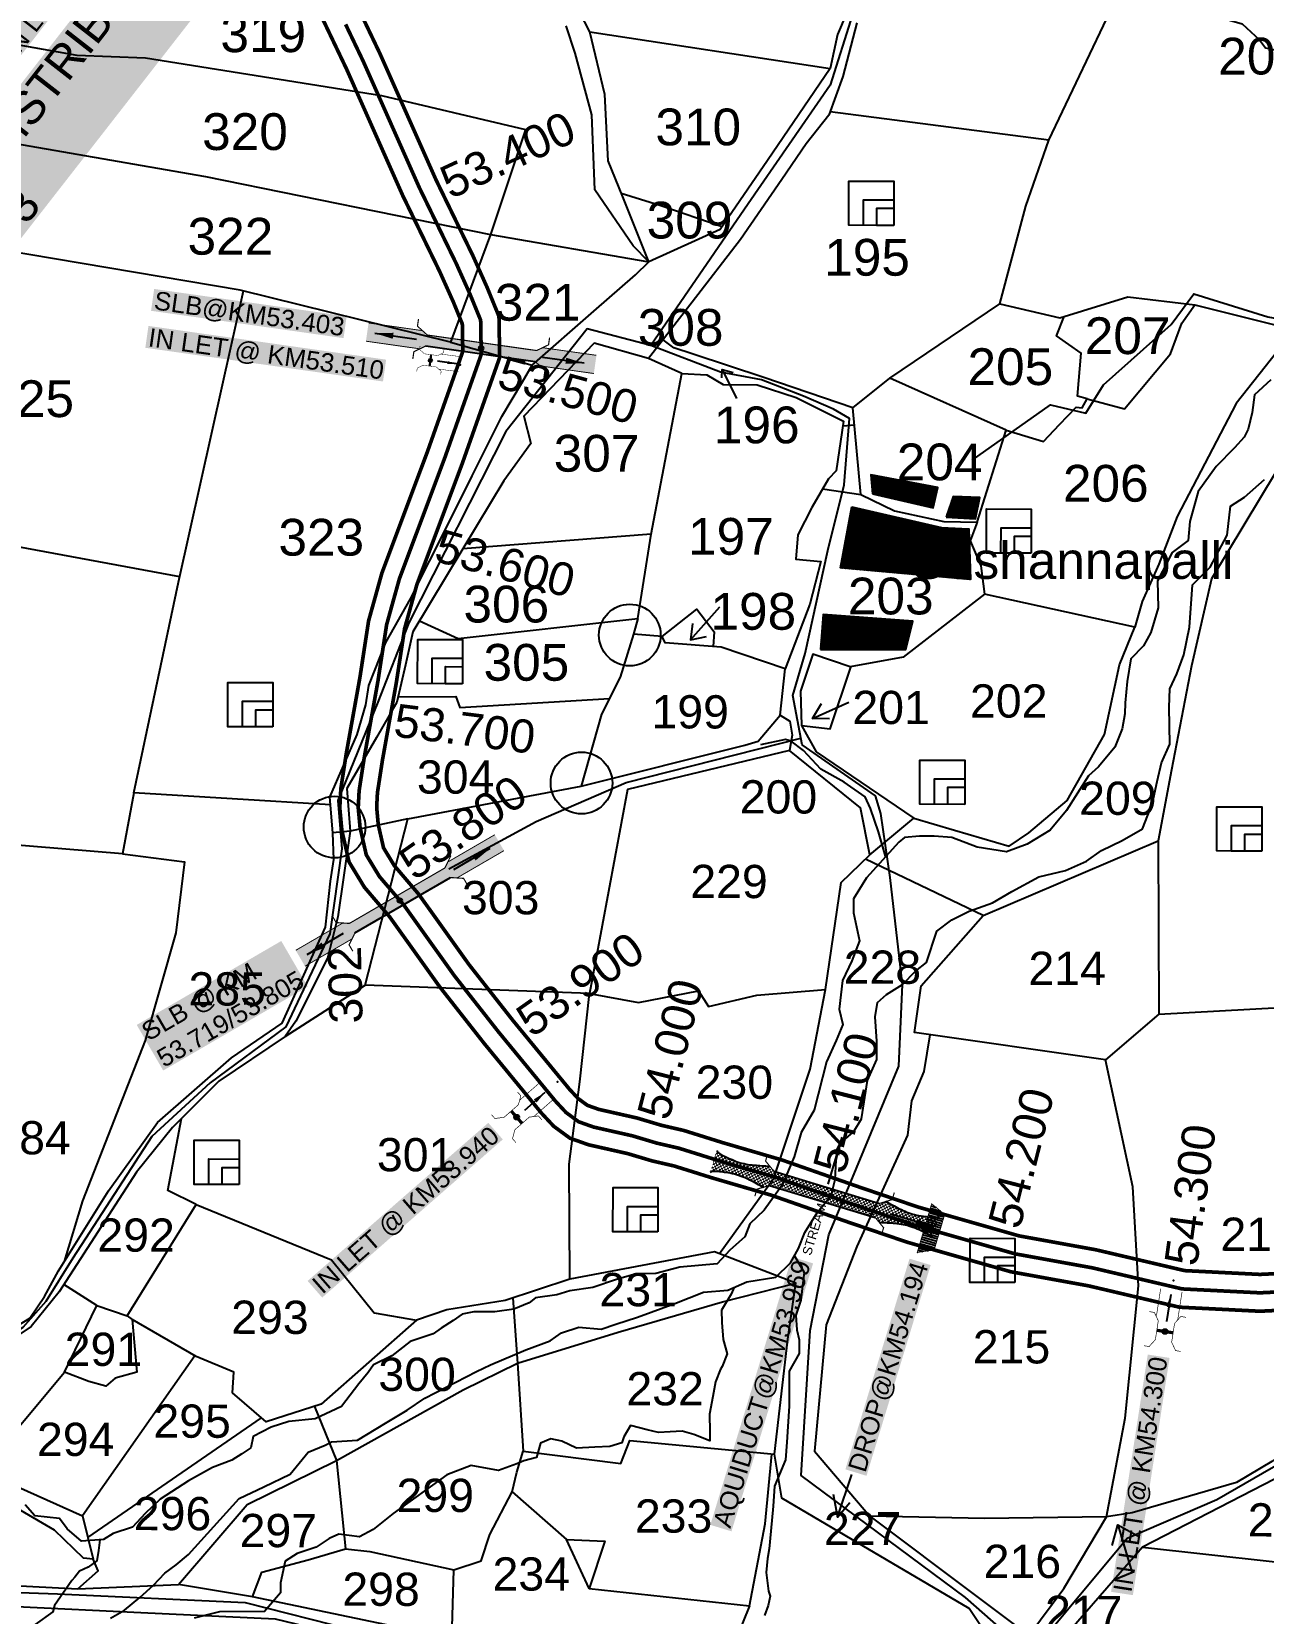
# Model space of a CAD drawing. Header units: inches. Extents: x 206739 to 240559, y 1587423 to 1599564.
# Drawn here: x 211681 to 212351, y 1590529 to 1591389 of the extents above; entities that cross this region are included whole.
import ezdxf
from ezdxf.enums import TextEntityAlignment as Align

# ---------------------------------------------------------------- set-up
doc = ezdxf.new("R2010")
doc.units = ezdxf.units.IN
doc.header["$MEASUREMENT"] = 0
doc.linetypes.add('ACAD_ISO02W100', pattern=[15, 12, -3])
doc.linetypes.add('HIDDEN2', pattern=[0.1875, 0.125, -0.0625])
for name, color, linetype in [('BOUNDRY STONES', 240, 'Continuous'), ('CANAL1', 7, 'Continuous'), ('CSMark', 72, 'Continuous'), ('PLOTS', 7, 'Continuous'), ('PLOTS NO', 7, 'Continuous'), ('ROADS', 1, 'Continuous'), ('STREAM', 4, 'Continuous'), ('STREAMS', 4, 'Continuous'), ('STRUCTURE', 5, 'Continuous'), ('text2', 7, 'Continuous'), ('VILLAGE', 7, 'Continuous'), ('wells', 7, 'Continuous')]:
    doc.layers.add(name, color=color, linetype=linetype)
doc.styles.get("Standard").update_dxf_attribs({"font": 'arial.ttf'})
doc.dimstyles.get("Standard").update_dxf_attribs({"dimtxt": 0.18, "dimasz": 0.18, "dimexe": 0.18, "dimexo": 0.0625, "dimgap": 0.09, "dimtad": 0, "dimtih": 1, "dimtoh": 1, "dimdec": 4, "dimzin": 0, "dimdsep": 46, "dimtxsty": 'Standard', "dimcen": 0.09, "dimadec": 0, "dimazin": 0, "dimtfac": 1, "dimtdec": 4, "dimtofl": 0, "dimtmove": 0, "dimatfit": 3, "dimfxl": 1, "dimtolj": 1, "dimtzin": 0, "dimarcsym": 0})
pattern_1 = [(44.88524714, (110407.8104, 1501178.7762), (-0.20098420403, 0.2017908892), [])]

# ---------------------------------------------------------------- blocks, each defined once
blk = doc.blocks.new('DROP')
h = blk.add_hatch()
h.set_pattern_fill('ANSI31', color=1, scale=10, angle=45)
h.set_pattern_definition([(90, (-324.4107, -25.7687), (-1.25, 0), [])])
h.paths.add_polyline_path([(-9.85, -4.34), (-13.79, 4.09), (13.79, 4.09), (10.24, -4.34)])
at = {"layer": 'STRUCTURE', "color": 5, "const_width": 0.49}
blk.add_lwpolyline([(-9.85, -4.34), (-13.79, 4.09), (13.79, 4.09), (10.24, -4.34), (-9.85, -4.34)], dxfattribs=at)
at = {"layer": 'STRUCTURE', "color": 5}
blk.add_circle((0, 0), 1.33, dxfattribs=at)
blk = doc.blocks.new('OT')
at = {"layer": 'STRUCTURE', "color": 190}
for points, const_width in [([(769751.4, 1706595.8), (769729.4, 1706595.8)], 0.5), ([(769775.2, 1706601.8), (769775.2, 1706597.8), (769769.2, 1706593.8), (769761.8, 1706593.8), (769754.4, 1706593.8), (769748.4, 1706597.8), (769748.4, 1706601.8)], 0.5), ([(769761.8, 1706593.8), (769761.8, 1706581)], 2.5), ([(769751.4, 1706579), (769729.4, 1706579)], 0.5), ([(769748.4, 1706573), (769748.4, 1706577), (769754.4, 1706581), (769761.8, 1706581), (769761.8, 1706581), (769761.8, 1706581), (769769.2, 1706581), (769775.2, 1706577), (769775.2, 1706573)], 0.5)]:
    blk.add_lwpolyline(points, dxfattribs=dict(at, const_width=const_width))
at = {"layer": 'STRUCTURE', "color": 0}
blk.add_circle((769761.8, 1706587.4), 1.87, dxfattribs=at)
blk.add_leader([(769732.6, 1706587.4), (769753.8, 1706587.4)], dimstyle='Standard', override={"dimasz": 10, "dimgap": 0.09, "dimtad": 0}, dxfattribs=at)
blk = doc.blocks.new('SLB')
at = {"layer": 'STRUCTURE'}
h = blk.add_hatch(dxfattribs=at)
h.set_pattern_fill('DOTS', color=6, scale=20, angle=320.37225, style=0)
h.set_pattern_definition([(320.372247934, (-159.4327, -72.9564), (1.2786241598, 0.5641323054), [0, -1.25])])
h.paths.add_polyline_path([(769699.52, 1706871.07), (769699.52, 1706861.07), (769729.11, 1706861.07), (769732.11, 1706863.07), (769792.11, 1706863.07), (769795.11, 1706861.07), (769824.69, 1706861.07), (769824.69, 1706871.07), (769795.11, 1706871.07), (769792.11, 1706869.07), (769732.11, 1706869.07), (769729.11, 1706871.07)])
at = {"layer": 'STRUCTURE', "color": 6, "const_width": 0.628}
for points in [[(769726.11, 1706877.07), (769726.11, 1706873.07), (769732.11, 1706869.07), (769792.11, 1706869.07), (769798.11, 1706873.07), (769798.11, 1706877.07)], [(769726.11, 1706855.07), (769726.11, 1706859.07), (769732.11, 1706863.07), (769792.11, 1706863.07), (769798.11, 1706859.07), (769798.11, 1706855.07)]]:
    blk.add_lwpolyline(points, dxfattribs=at)
at = {"layer": 'STRUCTURE', "color": 6, "linetype": 'ACAD_ISO02W100', "ltscale": 0.5, "const_width": 0.5}
for points in [[(769699.52, 1706871.07), (769729.11, 1706871.07)], [(769795.11, 1706871.07), (769824.69, 1706871.07)], [(769699.52, 1706861.07), (769729.11, 1706861.07)], [(769795.11, 1706861.07), (769824.69, 1706861.07)]]:
    blk.add_lwpolyline(points, dxfattribs=at)
at = {"layer": 'STRUCTURE', "color": 6}
blk.add_lwpolyline([(769732.11, 1706863.07), (769792.11, 1706863.07)], dxfattribs=at)
blk.add_lwpolyline([(769732.11, 1706863.07), (769792.11, 1706863.07)], dxfattribs=at)
at = {"layer": 'STRUCTURE', "color": 0}
blk.add_circle((769762.11, 1706866.07), 1.24, dxfattribs=at)
for points in [[(769703.75, 1706866.05), (769726.66, 1706866.05)], [(769818.63, 1706865.84), (769795.72, 1706865.84)]]:
    blk.add_leader(points, dimstyle='Standard', override={"dimasz": 10, "dimgap": 0.09, "dimtad": 0}, dxfattribs=at)
blk = doc.blocks.new('AQUEDUCT')
at = {"layer": 'STRUCTURE'}
h = blk.add_hatch(dxfattribs=at)
h.set_pattern_fill('DASH', color=256, scale=8, angle=-90, style=0)
h.set_pattern_definition([(270, (-1706662.7411, 769762.6106), (1, -1), [1, -1])])
edge = h.paths.add_edge_path()
edge.add_spline(control_points=[(6.52, -63.09), (6.21, -62.64), (5.22, -61.19), (4.64, -58.3), (4.1, -54.41), (3.28, -48.8), (4.1, -41.39), (5.37, -35.78), (6, -33)], knot_values=[0, 0, 0, 0, 1.613557, 5.24513, 8.624976, 13.470124, 22.190216, 30.746377, 30.746377, 30.746377, 30.746377], degree=3, periodic=0)
edge.add_line((6, -33), (4, -30))
edge.add_line((4, -30), (4, 30))
edge.add_line((4, 30), (6, 33))
edge.add_spline(control_points=[(6, 33), (5.29, 35.76), (3.86, 41.33), (2.83, 48.71), (3.49, 54.35), (3.92, 58.25), (4.42, 61.16), (5.37, 62.64), (5.66, 63.09)], knot_values=[0, 0, 0, 0, 8.556161, 17.276253, 22.121402, 25.501247, 29.13282, 30.746377, 30.746377, 30.746377, 30.746377], degree=3, periodic=0)
edge.add_line((5.66, 63.09), (-6.52, 63.09))
edge.add_spline(control_points=[(-6.52, 63.09), (-6.21, 62.64), (-5.22, 61.19), (-4.64, 58.3), (-4.1, 54.41), (-3.28, 48.8), (-4.1, 41.39), (-5.37, 35.78), (-6, 33)], knot_values=[0, 0, 0, 0, 1.613557, 5.24513, 8.624976, 13.470124, 22.190216, 30.746377, 30.746377, 30.746377, 30.746377], degree=3, periodic=0)
edge.add_line((-6, 33), (-4, 30))
edge.add_line((-4, 30), (-4, -30))
edge.add_line((-4, -30), (-6, -33))
edge.add_spline(control_points=[(-6, -33), (-5.29, -35.76), (-3.86, -41.33), (-2.83, -48.71), (-3.49, -54.35), (-3.92, -58.25), (-4.42, -61.16), (-5.37, -62.64), (-5.66, -63.09)], knot_values=[0, 0, 0, 0, 8.556161, 17.276253, 22.121402, 25.501247, 29.13282, 30.746377, 30.746377, 30.746377, 30.746377], degree=3, periodic=0)
edge.add_line((-5.66, -63.09), (6.52, -63.09))
blk.add_circle((0, 0), 0.938)
at = {"layer": 'STRUCTURE', "const_width": 0.628}
for points in [[(-12, 36), (-8, 36), (-4, 30), (-4, -30), (-8, -36), (-12, -36)], [(12, 36), (8, 36), (4, 30), (4, -30), (8, -36), (12, -36)]]:
    blk.add_lwpolyline(points, dxfattribs=at)
at = {"layer": 'STRUCTURE', "color": 3}
for points in [[(-4, 30), (-4, -30)], [(-4, 30), (-4, -30)], [(4, 30), (4, -30)]]:
    blk.add_lwpolyline(points, dxfattribs=at)
at = {"layer": 'STRUCTURE'}
for points in [[(-6.52, 63.09), (-5.66, 61.72), (-4.66, 58.23), (-4.16, 54.89), (-3.61, 50.07), (-4.27, 41.38), (-6, 33)], [(5.66, 63.09), (4.85, 61.7), (3.95, 58.18), (3.54, 54.83), (3.13, 50), (4.03, 41.33), (6, 33)], [(-5.66, -63.09), (-4.85, -61.7), (-3.95, -58.18), (-3.54, -54.83), (-3.13, -50), (-4.03, -41.33), (-6, -33)], [(6.52, -63.09), (5.66, -61.72), (4.66, -58.23), (4.16, -54.89), (3.61, -50.07), (4.27, -41.38), (6, -33)]]:
    blk.add_spline(points, degree=3, dxfattribs=at)
at = {"layer": 'STRUCTURE', "color": 0}
blk.add_text('STREAM', height=5, dxfattribs=at).set_placement((-19.74, -0.14), align=Align.MIDDLE_CENTER)
for points in [[(32.5, 0.13), (5.82, 0)], [(0.41, -62.01), (0.1, -38.15)]]:
    blk.add_leader(points, dimstyle='Standard', override={"dimasz": 10, "dimgap": 0.09, "dimtad": 0}, dxfattribs=at)

msp = doc.modelspace()

# ---------------------------------------------------------------- hatches: boundary and pattern name
at = {"layer": 'VILLAGE'}
h = msp.add_hatch(dxfattribs=at)
h.set_pattern_fill('ANSI31', color=30, scale=4.068775, angle=-0.11475286)
h.set_pattern_definition([(44.88524714, (110407.8104, 1501178.7762), (-0.3589113248, 0.360351878), [])])
h.paths.add_polyline_path([(212138.3258, 1591137.71112), (212171.24066, 1591130.15825), (212173.76524, 1591141.16018), (212137.4096, 1591148.19595)])
h = msp.add_hatch(dxfattribs=at)
h.set_pattern_fill('ANSI31', color=30, scale=2.278445, angle=-0.11475286)
h.set_pattern_definition(pattern_1)
h.paths.add_polyline_path([(212127.08771, 1591130.65696), (212175.79837, 1591119.43078), (212190.76206, 1591118.71605), (212191.53218, 1591091.17836), (212120.87091, 1591097.46983)])
h = msp.add_hatch(dxfattribs=at)
h.set_pattern_fill('ANSI31', color=30, scale=2.278445, angle=-0.11475286)
h.set_pattern_definition(pattern_1)
h.paths.add_polyline_path([(212178.30818, 1591125.176), (212194.35666, 1591124.27473), (212196.69999, 1591135.7411), (212182.21209, 1591136.37716)])
h = msp.add_hatch(dxfattribs=at)
h.set_pattern_fill('ANSI31', color=30, scale=2.278445, angle=-0.11475286)
h.set_pattern_definition(pattern_1)
h.paths.add_polyline_path([(212109.94496, 1591053.13451), (212156.4151, 1591053.19714), (212160.18855, 1591068.60512), (212111.54235, 1591072.12823)])

# ---------------------------------------------------------------- linework, layer by layer
at = {"layer": 'BOUNDRY STONES', "color": 1}
for centre in [(212006.34262, 1591060.97986), (211980.08286, 1590980.54625), (211845.78036, 1590956.56119)]:
    msp.add_circle(centre, 16.76736, dxfattribs=at)
at = {"layer": 'CANAL1', "color": 1, "ltscale": 4, "const_width": 2}
for points in [[(211849.81218, 1591420.40829), (211870.43551, 1591377.20133), (211901.00277, 1591308.38649), (211921.00083, 1591267.25988), (211928.7969, 1591249.90059), (211935.19103, 1591234.24002), (211935.57773, 1591211.93482), (211915.17651, 1591154.11398), (211890.55647, 1591088.47814), (211883.8915, 1591064.53629), (211879.28703, 1591034.5688), (211871.85629, 1590993.13465), (211869.11055, 1590975.36418), (211868.68531, 1590967.31335), (211869.55238, 1590957.9091), (211872.42425, 1590945.2628), (211878.29686, 1590935.59801), (211891.45997, 1590920.18165), (211918.92503, 1590881.77818), (211942.73441, 1590851.46676), (211973.42986, 1590814.15166), (211978.32675, 1590808.90561), (211983.25807, 1590805.28782), (211989.4659, 1590803.08787), (212010.22387, 1590798.40195), (212023.37509, 1590794.46811), (212035.77202, 1590791.59831), (212056.52621, 1590785.09268), (212089.17938, 1590775.53639), (212131.90073, 1590760.58221), (212162.97103, 1590750.01664), (212218.02012, 1590734.30271), (212259.87847, 1590726.72103), (212308.04459, 1590715.41094), (212348.97302, 1590713.35209), (212381.55254, 1590714.91905)], [(211831.73582, 1591411.84971), (211852.26849, 1591368.83267), (211882.86523, 1591299.95151), (211902.88117, 1591258.78812), (211910.4111, 1591242.02141), (211915.25897, 1591230.14798), (211915.51827, 1591215.19118), (211896.38149, 1591160.95402), (211871.52353, 1591094.68386), (211864.3045, 1591068.75171), (211859.55697, 1591037.8532), (211852.12771, 1590996.42735), (211849.19145, 1590977.42382), (211848.63669, 1590966.92065), (211849.75762, 1590954.7629), (211853.64175, 1590937.6592), (211862.04114, 1590923.83599), (211875.69203, 1590907.84835), (211902.91897, 1590869.77782), (211927.14559, 1590838.93524), (211958.38214, 1590800.96234), (211964.98525, 1590793.88839), (211973.80193, 1590787.42018), (211983.9041, 1590783.84013), (212005.15013, 1590779.04405), (212018.24891, 1590775.12589), (212030.51798, 1590772.28569), (212050.72579, 1590765.95132), (212083.06262, 1590756.48761), (212125.37727, 1590741.67579), (212157.00297, 1590730.92136), (212213.48188, 1590714.79929), (212255.80753, 1590707.13297), (212305.23341, 1590695.52706), (212348.95098, 1590693.32791), (212382.19746, 1590694.92695)]]:
    msp.add_lwpolyline(points, dxfattribs=at)
at = {"layer": 'CANAL1', "color": 1, "linetype": 'HIDDEN2', "ltscale": 50, "const_width": 2}
msp.add_lwpolyline([(211851.79545, 1591393.03848), (211861.352, 1591373.017), (211891.934, 1591304.169), (211911.941, 1591263.024), (211919.604, 1591245.961), (211925.225, 1591232.194), (211925.548, 1591213.563), (211905.779, 1591157.534), (211881.04, 1591091.581), (211874.098, 1591066.644), (211869.422, 1591036.211), (211861.992, 1590994.781), (211859.151, 1590976.394), (211858.661, 1590967.117), (211859.655, 1590956.336), (211863.033, 1590941.461), (211870.169, 1590929.717), (211883.576, 1590914.015), (211910.922, 1590875.778), (211934.94, 1590845.201), (211936.90666, 1590842.81021), (211965.906, 1590807.557), (211971.656, 1590801.397), (211978.53, 1590796.354), (211986.685, 1590793.464), (212007.687, 1590788.723), (212020.812, 1590784.797), (212033.145, 1590781.942), (212053.626, 1590775.522), (212086.121, 1590766.012), (212128.639, 1590751.129), (212159.987, 1590740.469), (212215.751, 1590724.551), (212257.843, 1590716.927), (212306.639, 1590705.469), (212348.962, 1590703.34), (212381.875, 1590704.923)], dxfattribs=at)
at = {"layer": 'PLOTS'}
for points in [[(212234.19006, 1591329.99679), (212263.94904, 1591392.40059), (212286.29878, 1591439.2674), (212326.92424, 1591431.25631), (212337.83653, 1591488.51861), (212351.97456, 1591493.50215), (212366.58299, 1591544.60451), (212452.91996, 1591522.2344)], [(212154.06961, 1591516.4202), (212140.12941, 1591472.7057), (212130.85399, 1591433.21248), (212123.9471, 1591398.59954), (212119.22013, 1591387.45168), (212115.27435, 1591369.11424), (212081.1483, 1591319.07972), (212055.52542, 1591281.51226), (212016.70443, 1591263.88136), (212002.50752, 1591299.23432), (211994.63431, 1591318.84008), (211992.82286, 1591354.82205), (211984.67301, 1591388.92219), (211967.73468, 1591421.74354), (211966.38839, 1591432.6754), (212123.9471, 1591398.59954)], [(211635.33993, 1591388.83033), (211705.62288, 1591376.35433), (211742.986, 1591374.83331), (211871.38355, 1591354.31851), (211949.55491, 1591335.9399), (211930.60571, 1591278.81848), (211908.75596, 1591220.27669), (211953.3078, 1591207.80422)], [(212129.87317, 1591393.92185), (212122.15545, 1591364.67338), (212114.5938, 1591343.61186), (212102.15043, 1591328.01428), (212088.91959, 1591308.67656), (212066.55321, 1591275.9867), (212040.20892, 1591241.96191), (212016.49919, 1591211.33976), (211986.94306, 1591219.62764), (211963.02011, 1591194.85579), (211948.71136, 1591180.0393), (211952.51032, 1591165.094), (211937.86435, 1591144.76411), (211915.5839, 1591107.85189), (211888.36534, 1591062.75867), (211884.27425, 1591044.84449), (211879.66133, 1591024.41877), (211868.50588, 1591005.21105), (211852.40403, 1590977.48647), (211854.24332, 1590954.28718), (211844.78375, 1590953.53721), (211843.24726, 1590972.91718), (211858.05571, 1591006.96725), (211862.8811, 1591023.13924), (211864.42595, 1591033.57103), (211873.6168, 1591057.03108), (211887.1707, 1591080.59538), (211907.72536, 1591121.73563), (211920.63452, 1591147.57338), (211936.73141, 1591179.79138), (211947.95087, 1591198.75142), (211953.3078, 1591207.80422), (211986.81666, 1591237.08123), (212009.45867, 1591256.86377), (212016.70443, 1591263.88136), (212008.1766, 1591272.68648), (211987.38736, 1591303.02296), (211985.7183, 1591343.85487), (211976.64152, 1591377.35158), (211971.66615, 1591392.2558)], [(211984.67301, 1591388.92219), (212115.27435, 1591369.11424)], [(212127.6003, 1591184.46161), (212147.80436, 1591200.61085), (212207.55488, 1591241.16256), (212221.71142, 1591294.24007), (212234.19006, 1591329.99679), (212115.24431, 1591345.42373)], [(211628.25261, 1591335.96088), (211775.58171, 1591310.30662), (211930.60571, 1591278.81848), (212016.70443, 1591263.88136)], [(212001.71978, 1591301.19593), (212022.57901, 1591294.64937), (212056.6071, 1591283.09819)], [(211736.71148, 1590975.28613), (211730.52442, 1590942.06295), (211613.82293, 1590951.6676), (211580.91039, 1590954.37634), (211531.42403, 1590968.49314), (211563.53832, 1591129.38458), (211582.80679, 1591229.76994), (211593.19952, 1591281.19115)], [(211908.75596, 1591220.27669), (211794.39679, 1591248.56184), (211621.35514, 1591277.65739)], [(211843.57697, 1590968.75859), (211736.71148, 1590975.28613), (211760.84574, 1591089.72591), (211785.29491, 1591198.75333), (211796.35571, 1591248.07733)], [(212207.55488, 1591241.16256), (212240.09309, 1591233.50643), (212277.23458, 1591244.88134), (212313.56731, 1591240.53934), (212389.78082, 1591221.49836), (212444.67015, 1591236.95175)], [(212211.00776, 1591172.37733), (212231.28151, 1591166.23887), (212239.93285, 1591175.39052), (212248.97679, 1591184.95746), (212252.35324, 1591184.45217), (212254.99822, 1591189.45851), (212249.85683, 1591190.97226), (212251.78598, 1591214.32196), (212238.37915, 1591223.74564), (212242.48061, 1591234.23763)], [(212254.99822, 1591189.45851), (212275.34315, 1591183.91636), (212300.3798, 1591213.86048), (212306.56166, 1591230.63708), (212313.56731, 1591240.53934)], [(212111.11673, 1591140.41338), (212132.04063, 1591137.33812), (212127.6003, 1591184.46161), (212079.23941, 1591201.07379), (212040.84242, 1591213.63782), (212030.22488, 1591217.11203), (212024.43778, 1591221.59279)], [(212389.78082, 1591221.49836), (212358.06673, 1591214.56722), (212336.0509, 1591186.86137), (212304.04024, 1591125.47446), (212294.06796, 1591099.54909), (212284.8932, 1591079.1916), (212280.9785, 1591065.22744), (212199.16357, 1591083.21414), (212154.93166, 1591048.90641), (212126.11776, 1591043.69344), (212105.92019, 1591050.52583), (212099.07837, 1591030.55179), (212099.62359, 1591011.72733), (212107.75737, 1590997.54498), (212160.76454, 1590961.4099), (212182.90617, 1590954.96175), (212212.67984, 1590946.29096), (212223.3258, 1590953.52241), (212244.15487, 1590970.94566), (212264.48926, 1591006.86627), (212272.53462, 1591044.78625), (212280.9785, 1591065.22744)], [(212017.86823, 1591115.90076), (212034.64989, 1591203.24047), (212016.49919, 1591211.33976)], [(212034.64989, 1591203.24047), (212048.25711, 1591202.47809), (212057.01986, 1591197.27804), (212075.5127, 1591197.06342), (212096.73506, 1591190.10083), (212122.45352, 1591177.30778), (212118.63446, 1591150.19789), (212114.30367, 1591145.89071), (212105.26245, 1591130.35173), (212097.66879, 1591115.44127), (212096.56196, 1591102.31602), (212110.24625, 1591101.02982), (212104.25605, 1591077.73009), (212090.7546, 1591042.69898)], [(212132.04063, 1591137.33812), (212150.30119, 1591128.54301), (212177.02954, 1591122.75373), (212195.25153, 1591122.32167), (212211.00776, 1591172.37733), (212147.80436, 1591200.61085)], [(212122.09037, 1591174.72996), (212128.46073, 1591175.33023)], [(212427.28348, 1591160.01587), (212357.85162, 1591149.83552), (212322.63063, 1591091.57569), (212311.77222, 1591044.18053), (212300.88152, 1590987.75083), (212293.62386, 1590949.06328), (212294.01614, 1590854.83043), (212376.53068, 1590859.36071), (212418.09671, 1590861.64281)], [(211563.53832, 1591129.38458), (211761.53018, 1591092.77806)], [(212195.25153, 1591122.32167), (212191.49507, 1591112.13655), (212197.13078, 1591098.6315), (212199.16357, 1591083.21414)], [(212010.77299, 1591070.02075), (212017.86823, 1591115.90076), (211915.5839, 1591107.85189)], [(211891.92884, 1591068.66235), (211913.0765, 1591059.20745), (212010.77299, 1591070.02075), (212008.41993, 1591061.5025)], [(212088.15373, 1591017.44251), (212090.7546, 1591042.69898), (212056.02911, 1591054.39155), (212025.56437, 1591056.67462), (212023.85979, 1591060.26751), (212042.71887, 1591075.10035), (212052.28003, 1591062.77447), (212051.67624, 1591054.71776)], [(212023.85979, 1591060.26751), (212008.41993, 1591061.5025), (212001.16993, 1591038.02302), (211991.03051, 1591018.04489), (211979.97345, 1590978.86119)], [(212099.62359, 1591011.72733), (212115.2689, 1591009.98338), (212126.61533, 1591043.52512)], [(211880.33184, 1591027.38774), (211911.80662, 1591027.64145), (211913.86188, 1591021.6168), (211995.30556, 1591026.46821)], [(211885.69088, 1590961.08603), (211979.97345, 1590978.86119), (212068.82547, 1591001.20323), (212076.06403, 1591003.20718), (212088.15373, 1591017.44251), (212093.27047, 1591014.21184), (212094.62451, 1591006.51742), (212093.1936, 1590998.27709)], [(212055.1453, 1590724.63055), (212084.66931, 1590765.65687), (212104.3893, 1590824.87164), (212112.8006, 1590868.21341), (212121.24889, 1590926.52068), (212136.85245, 1590941.50406), (212131.79661, 1590967.09796), (212093.1936, 1590998.27709), (212005.02772, 1590977.00117), (211984.36626, 1590866.13951), (212011.04836, 1590861.16673), (212043.70994, 1590867.62938), (212049.06292, 1590859.03887), (212075.38925, 1590865.1529), (212112.8006, 1590868.21341)], [(211984.36626, 1590866.13951), (211862.4295, 1590870.65808), (211885.69088, 1590961.08603), (211854.24332, 1590954.28718)], [(212136.85245, 1590941.50406), (212160.76454, 1590961.4099)], [(211137.32555, 1590424.21923), (211168.61902, 1590433.99505), (211210.03631, 1590448.32877), (211305.70071, 1590478.49124), (211369.9533, 1590504.25949), (211425.46717, 1590526.52312), (211452.64861, 1590538.06883), (211479.44445, 1590570.83219), (211508.72748, 1590606.63663), (211524.14919, 1590629.14251), (211560.87486, 1590628.49983), (211607.21163, 1590645.32608), (211660.36415, 1590677.62185), (211679.99005, 1590689.62157), (211688.04706, 1590701.2737), (211695.67967, 1590715.33029), (211722.81189, 1590758.73531), (211749.44294, 1590795.99448), (211789.73536, 1590831.02567), (211817.26967, 1590849.97874), (211840.88734, 1590902.16427), (211843.52578, 1590927.1544), (211845.42942, 1590938.88406), (211844.78375, 1590953.53721)], [(211854.24332, 1590954.28718), (211847.47664, 1590907.74904), (211842.02628, 1590885.2317), (211824.79208, 1590851.13015), (211818.89988, 1590842.69384), (211782.8943, 1590818.36028), (211757.65052, 1590793.18443), (211738.06696, 1590768.97203), (211696.07888, 1590703.93113), (211680.73581, 1590685.10768), (211667.51984, 1590676.224), (211650.92823, 1590664.58764), (211630.55157, 1590650.29669), (211586.1188, 1590619.13423), (211571.14631, 1590608.63343), (211524.15164, 1590616.1131), (211489.41284, 1590570.61424), (211461.19524, 1590534.10447), (211434.67799, 1590530.43555)], [(211730.52442, 1590942.06295), (211764.19316, 1590937.63425), (211759.47448, 1590899.03211), (211742.83071, 1590840.5823), (211708.71773, 1590753.2859), (211698.78572, 1590720.29923)], [(212198.44471, 1590908.42445), (212293.62386, 1590949.06328)], [(212294.01614, 1590854.83043), (212265, 1590830), (212161.06293, 1590844.90098), (212164.69766, 1590870.25386), (212198.44471, 1590908.42445), (212134.41925, 1590939.16756)], [(211818.89988, 1590842.69384), (211862.4295, 1590870.65808)], [(211973.67217, 1590710.68044), (211973.27163, 1590773.24176), (211979.14664, 1590818.00101), (211984.36626, 1590866.13951)], [(212169.42833, 1590843.70167), (212166.25132, 1590823.70627), (212159.55818, 1590807.75617), (212157.30049, 1590789.13652), (212129.85758, 1590728.56813), (212113.11152, 1590685.91095), (212106.75038, 1590617.27943), (212136.90101, 1590581.87423), (212195.0169, 1590538.18477), (212223.39571, 1590517.06493), (212242.33476, 1590542.51341), (212265.5207, 1590581.60175), (212275.62895, 1590635.13221), (212282.88531, 1590707.08467), (212279.88506, 1590760.8888), (212265, 1590830)], [(211732.98675, 1590690.76838), (211770.53788, 1590751.27662), (211755.03237, 1590758.98009), (211762.59141, 1590798.11203)], [(211770.53788, 1590751.27662), (211844.13754, 1590721.19536), (211867.26429, 1590692.41825), (211890.39677, 1590688.39658), (211838.5362, 1590642.72141), (211808.62572, 1590633.23832), (211790.24408, 1590648.92818), (211791.01298, 1590660.1074), (211770.59046, 1590668.70407), (211735.68043, 1590688.88513)], [(211706.2156, 1590542.32261), (211760.85649, 1590544.83124), (211798.24798, 1590588.20722), (211846.78004, 1590612.24149), (211915.65375, 1590650.66493), (211945.35432, 1590665.03992), (211999.98974, 1590682.01203), (212056.83027, 1590698.35857), (212096.66706, 1590708.66147), (212052.32006, 1590725.71713), (211973.67217, 1590710.68044), (211938.58364, 1590699.13746), (211906.80606, 1590694.10023), (211890.39677, 1590688.39658)], [(212212.53027, 1590499.25162), (212190.78608, 1590531.72996), (212123.51044, 1590571.3927), (212088.93602, 1590591.77625), (212085.09649, 1590615.52817), (212092.29031, 1590678.22468), (212096.66706, 1590708.66147)], [(211653.9603, 1590606.61139), (211698.95096, 1590660.1675), (211716.50205, 1590696.37279), (211698.64251, 1590707.90227)], [(211942.65447, 1590700.47663), (211945.35432, 1590665.03992), (211948.33616, 1590617.3268), (212001.53915, 1590610.57789), (212006.36842, 1590623.11492), (212085.09649, 1590615.52817)], [(211716.50205, 1590696.37279), (211732.98675, 1590690.76838), (211735.68043, 1590688.88513), (211738.20914, 1590660.20429), (211726.52342, 1590656.85184), (211721.44361, 1590652.56545), (211712.22847, 1590655.19254), (211698.95096, 1590660.1675)], [(211769.8871, 1590669.11067), (211708.73604, 1590582.03599)], [(211834.84747, 1590641.5519), (211846.78004, 1590612.24149), (211851.77615, 1590564.22329), (211865.04012, 1590562.68275), (211910.69669, 1590552.75013), (211925.48968, 1590557.64109), (211930.25678, 1590572.01477), (211942.28786, 1590595.18837), (211944.96251, 1590605.78115), (211948.33616, 1590617.3268)], [(212408.81851, 1590647.49289), (212355.54054, 1590611.69582), (212336.15544, 1590600.19348), (212279.45379, 1590583.69057), (212265.5207, 1590581.60175), (212199.16737, 1590580.70767), (212136.90101, 1590581.87423)], [(211608.33519, 1590634.71546), (211653.9603, 1590606.61139), (211708.73604, 1590582.03599), (211714.44161, 1590558.58876)], [(211711.58883, 1590570.31237), (211806.10576, 1590635.38926)], [(212404.6839, 1590626.73179), (212285.09786, 1590565.04589), (212390.0825, 1590553.41374)], [(211984.2202, 1590542.51931), (212071.39442, 1590533.10436), (212079.9295, 1590577.74634), (212083.58445, 1590615.67388)], [(211509.49448, 1590538.93152), (211563.62754, 1590546.69338), (211583.88586, 1590548.77869), (211706.2156, 1590542.32261), (211717.16028, 1590552.14908), (211714.44161, 1590558.58876), (211709.28362, 1590559.05363), (211693.53368, 1590574.2365), (211626.65861, 1590613.20557), (211571.14631, 1590608.63343)], [(211942.28786, 1590595.18837), (211971.98871, 1590569.18592), (211992.71766, 1590568.37768), (211984.2202, 1590542.51931), (211971.98871, 1590569.18592)], [(211909.47261, 1590515.39538), (211801.15339, 1590538.07963), (211806.29905, 1590551.43791), (211831.51351, 1590558.07171), (211851.77615, 1590564.22329)], [(212285.09786, 1590565.04589), (212230.61266, 1590502.38512), (212201.0403, 1590473.45242), (212148.13569, 1590421.55863), (212186.36363, 1590408.10036), (212253.99458, 1590392.99481), (212330.24487, 1590382.11264)], [(212071.39442, 1590533.10436), (212039.85896, 1590455.27116), (211981.20386, 1590482.17686), (211909.47261, 1590515.39538), (211910.69669, 1590552.75013)], [(211801.15339, 1590538.07963), (211760.85649, 1590544.83124)]]:
    msp.add_lwpolyline(points, dxfattribs=at)
at = {"layer": 'PLOTS NO'}
for points in [[(212056.4035, 1591200.88248), (212056.57715, 1591205.42743), (212062.4967, 1591203.71795)], [(212056.57715, 1591205.42743), (212064.30771, 1591189.58061)], [(212039.38297, 1591058.44328), (212055.2062, 1591076.26915)], [(212040.48308, 1591067.25869), (212039.38297, 1591058.44328), (212048.04584, 1591060.13254)], [(212105.64694, 1591015.67447), (212125.37732, 1591024.59063)], [(212114.98891, 1591015.46913), (212105.64694, 1591015.67447), (212110.52105, 1591023.68749)], [(212119.33053, 1590581.44116), (212127.03979, 1590604.63444)], [(212116.9443, 1590593.77179), (212119.33053, 1590581.44116), (212125.90406, 1590589.42052)], [(212268.69736, 1590565.87808), (212271.70569, 1590577.16978), (212283.47844, 1590570.71279)], [(212271.70569, 1590577.16978), (212279.38581, 1590551.65886)]]:
    msp.add_lwpolyline(points, dxfattribs=at)
at = {"layer": 'ROADS'}
for points in [[(212127.38069, 1591398.42391), (212115.36057, 1591360.01724), (212070.78716, 1591295.39157), (212017.71872, 1591218.44921), (211983.21892, 1591227.40942), (211938.94266, 1591171.75399), (211886.08501, 1591067.67694), (211869.3507, 1591024.52033), (211847.56242, 1590971.03663), (211849.80391, 1590944.78874), (211843.22815, 1590898.6018), (211819.31279, 1590847.92202), (211778.13333, 1590817.55696), (211746.50357, 1590788.32508), (211703.52587, 1590722.19194), (211688.81065, 1590698.57408), (211676.34155, 1590684.53501), (211608.47008, 1590641.25115), (211576.69049, 1590627.3288), (211526.91673, 1590623.45893), (211471.23022, 1590554.00046), (211445.15236, 1590526.97495)], [(212192.55498, 1591156.05004), (212235.0576, 1591186.14966), (212254.3504, 1591181.65803), (212263.9912, 1591196.99243), (212300.78855, 1591229.8353), (212313.12278, 1591246.50769), (212353.29095, 1591234.07306), (212381.52038, 1591228.80167), (212388.81778, 1591227.439), (212406.06849, 1591220.44736), (212444.0322, 1591234.21268)], [(212101.76447, 1591050.99878), (212114.08071, 1591106.93531), (212122.98402, 1591142.61845), (212125.79533, 1591178.7691), (212117.18687, 1591183.78701), (212100.81649, 1591190.90556), (212077.99348, 1591199.69745), (212055.70259, 1591203.90688), (212017.71872, 1591218.44921)], [(212262.76351, 1590387.77744), (212226.42105, 1590487.40616), (212208.46324, 1590520.46744), (212188.83422, 1590537.64274), (212099.56994, 1590604.08957), (212104.37428, 1590682.91526), (212114.59339, 1590734.79671), (212152.58914, 1590826.63979), (212154.66501, 1590871.02552), (212147.96525, 1590929.22743), (212142.79066, 1590963.99744), (212139.93694, 1590973.54246), (212100.09021, 1591001.34531), (212094.98457, 1591028.1076), (212101.76447, 1591050.99878)], [(211907.89757, 1590933.86647), (211955.34407, 1590959.61029), (212004.34109, 1590980.86711), (212099.40353, 1591004.94468)], [(211958.8614, 1590371.23419), (211978.91334, 1590381.00775), (212117.41578, 1590418.72034), (212146.08939, 1590428.71799), (212224.31812, 1590507.04819), (212276.77494, 1590569.9703), (212325.47122, 1590591.05097), (212381.17961, 1590623.03197), (212406.54381, 1590636.07093)], [(210954.00455, 1590351.65635), (211059.72269, 1590389.76583), (211162.39753, 1590426.88956), (211223.56312, 1590449.00496), (211339.08105, 1590487.44989), (211422.62848, 1590519.4565), (211445.15236, 1590526.97495), (211533.82607, 1590538.38272), (211612.71636, 1590542.61509), (211695.07916, 1590539.6891), (211797.16878, 1590534.98419), (211855.6827, 1590520.14415), (211915.44259, 1590504.98811), (212015.08539, 1590462.26412), (212089.83742, 1590435.48343), (212149.30008, 1590416.21463), (212207.21418, 1590400.26278), (212262.76351, 1590387.77744), (212329.19659, 1590379.64993)], [(212325.21003, 1590370.28436), (212283.69093, 1590378.2767), (212174.19649, 1590401.37451), (212060.43586, 1590436.98426), (211930.16806, 1590493.96107), (211909.84784, 1590502.84876), (211879.68326, 1590509.9494), (211813.63802, 1590525.87797), (211740.38284, 1590529.41646), (211672.84623, 1590532.67873), (211548.37166, 1590535.3399), (211428.75047, 1590514.53644), (211303.28922, 1590468.02271), (211153.53793, 1590417.16672), (210956.13844, 1590345.52918)]]:
    msp.add_lwpolyline(points, dxfattribs=at)
at = {"layer": 'STREAM'}
msp.add_spline([(212307.05471, 1590279.06717), (212313.85082, 1590298.34403), (212314.50077, 1590317.06904), (212323.40603, 1590330.91626), (212327.4054, 1590346.84678), (212340.54665, 1590372.40767), (212371.47856, 1590391.99461), (212399.77297, 1590412.82089), (212424.44364, 1590460.37312), (212434.52289, 1590474.94478), (212453.74612, 1590510.24226), (212489.68117, 1590552.61173), (212526.22869, 1590557.46482), (212568.37185, 1590580.10604), (212613.48015, 1590608.98336), (212662.2426, 1590623.74276), (212714.22187, 1590631.88624), (212755.97815, 1590632.34991), (212803.434, 1590642.5634), (212816.84054, 1590675.76717), (212835.44589, 1590702.42368), (212873.15848, 1590729.80993), (212913.90437, 1590756.32567), (212935.354, 1590778.53735), (212960.2061, 1590799.48314), (213004.03395, 1590804.46612), (213034.63212, 1590803.40406), (213062.32369, 1590804.97925), (213080.87705, 1590854.07368), (213086.17196, 1590885.26337), (213101.21665, 1590932.56659), (213156.3662, 1590965.85185), (213174.69339, 1590994.12236), (213274.60815, 1591037.33191), (213338.24961, 1591061.52255), (213363.30876, 1591109.43954), (213372.79986, 1591151.19646), (213377.30327, 1591181.64842), (213385.84152, 1591206.98648), (213401.8038, 1591225.56259), (213449.99806, 1591234.98527), (213537.31728, 1591264.28275), (213596.01086, 1591278.31483)], degree=3, dxfattribs=at)
at = {"layer": 'STREAMS'}
for points in [[(212286.28605, 1591437.6498), (212292.67092, 1591426.26202), (212297.64372, 1591420.74234), (212302.96456, 1591411.31176), (212311.14225, 1591406.3188), (212315.94566, 1591405.06505), (212321.81329, 1591402.03184), (212326.27176, 1591398.19764), (212331.25045, 1591395.69941), (212339.25555, 1591393.37286), (212348.6718, 1591384.64502), (212352.04467, 1591380.19493), (212371.08166, 1591376.06891), (212378.01205, 1591370.3675), (212382.45088, 1591364.84889), (212395.25495, 1591359.13572), (212407.89957, 1591351.74635)], [(212354.98024, 1591199.75757), (212346.018, 1591191.5719), (212344.7029, 1591182.01137), (212342.67648, 1591172.9003), (212340.47682, 1591168.52943), (212335.17071, 1591162.70631), (212325.10929, 1591152.69983), (212315.36203, 1591139.13536), (212310.94755, 1591122.7369), (212310.01393, 1591112.34754), (212301.23754, 1591105.80219), (212293.33259, 1591090.38533), (212293.66866, 1591075.80043), (212289.62514, 1591062.31808), (212285.5944, 1591055.21636), (212278.82509, 1591048.12007), (212276.78187, 1591035.79924), (212275.66297, 1591024.1341), (212275.46836, 1591018.11847), (212273.99145, 1591009.91781), (212270.13779, 1591000.08116), (212261.14748, 1590989.42309), (212255.84319, 1590984.51153), (212243.73535, 1590965.67555), (212234.9504, 1590954.93726), (212222.33788, 1590947.30582), (212211.19278, 1590943.13519), (212195.31445, 1590945.71919), (212181.44956, 1590950.85147), (212171.77481, 1590951.60003), (212163.92437, 1590951.61576), (212155.70734, 1590950.90303), (212152.59869, 1590948.357), (212135.0792, 1590928.95848), (212128.0064, 1590917.53339), (212127.99113, 1590909.90719), (212131.19183, 1590894.64843), (212127.05761, 1590883.80405), (212122.01067, 1590873.08325), (212120.13072, 1590857.578), (212122.14792, 1590849.26556), (212118.6174, 1590840.59495), (212113.23148, 1590828.91752), (212106.67538, 1590802.65947), (212099.55646, 1590790.57126), (212095.68683, 1590777.29579), (212089.15277, 1590761.95942), (212079.33364, 1590748.25847), (212071.63296, 1590740.89431), (212068.95817, 1590733.81528), (212060.66628, 1590726.45236), (212053.85242, 1590719.08647), (212033.45178, 1590717.35624), (212020.43722, 1590713.90272), (212009.83046, 1590713.73817), (211999.03167, 1590710.60105), (211986.18352, 1590706.16746), (211973.71255, 1590704.33437), (211966.63753, 1590702.30467), (211955.02367, 1590700.59966), (211951.66869, 1590697.81928), (211943.28842, 1590694.49157), (211932.86511, 1590693.02597), (211921.51444, 1590693.04871), (211915.18534, 1590691.76076), (211910.34017, 1590688.24012), (211903.81926, 1590684.16545), (211899.34712, 1590681.01571), (211886.84158, 1590676.88375), (211876.96383, 1590669.09961), (211866.90559, 1590664.10299), (211864.10622, 1590660.02087), (211859.06992, 1590653.89936), (211849.555, 1590641.46938), (211835.17255, 1590634.89127), (211820.84164, 1590633.43355), (211811.34549, 1590630.29382), (211801.47332, 1590625.29683), (211800.3441, 1590618.9817), (211795.31376, 1590615.83302), (211789.91053, 1590612.31356), (211779.48239, 1590608.43251), (211766.38693, 1590601.12231), (211750.92249, 1590591.11976), (211742.71936, 1590583.33226), (211735.81977, 1590575.91386), (211725.39237, 1590572.40441), (211720.1758, 1590569.25616), (211708.26507, 1590568.35098), (211700.46326, 1590575.05564), (211696.19468, 1590580.6384), (211682.80007, 1590582.15165), (211677.60174, 1590588.10785)], [(211723.90803, 1590526.42266), (211731.59375, 1590530.70019), (211739.89902, 1590537.73619), (211747.28257, 1590544.46743), (211753.43717, 1590550.89452), (211759.58809, 1590555.48174), (211766.35501, 1590560.98766), (211793.83381, 1590591.47039), (211807.26817, 1590597.86438), (211821.5861, 1590604.78433), (211831.46836, 1590616.73165), (211840.75434, 1590620.57337), (211844.04391, 1590622.30393), (211858.25755, 1590623.16426), (211873.54665, 1590632.39846), (211885.35216, 1590639.51647), (211894.83696, 1590646.06007), (211922.89424, 1590660.48013), (211930.63341, 1590664.13199), (211949.78657, 1590672.39338), (211962.94062, 1590677.19249), (211969.13506, 1590681.61945), (211978.61274, 1590684.68878), (211990.70301, 1590683.60419), (211998.82704, 1590686.29015), (212010.43258, 1590690.12728), (212030.74397, 1590697.61428), (212046.41354, 1590703.75941), (212059.55971, 1590704.69821), (212070.00717, 1590709.30968), (212085.66939, 1590711.78752), (212093.8037, 1590719.68494), (212098.0718, 1590727.39709), (212101.56854, 1590736.07591), (212108.37948, 1590747.23863), (212115.74298, 1590756.29569), (212118.07994, 1590764.97679), (212118.48746, 1590775.39895), (212120.63156, 1590784.27345), (212128.18366, 1590791.01394), (212132.25697, 1590797.95436), (212135.61711, 1590818.75594), (212140.66553, 1590830.13388), (212140.68563, 1590840.17073), (212139.74592, 1590853.49083), (212141.11441, 1590861.20879), (212145.95583, 1590865.63846), (212154.66501, 1590871.02552), (212161.63815, 1590878.1532), (212167.65526, 1590882.88201), (212173.33087, 1590899.9643), (212181.51344, 1590906.16378), (212190.86017, 1590910.80693), (212203.51389, 1590915.44351), (212214.03085, 1590921.63831), (212228.76893, 1590929.52163), (212243.17099, 1590932.98923), (212254.65837, 1590938.01661), (212262.84016, 1590943.82763), (212274.13381, 1590949.24391), (212285.04019, 1590955.63216), (212290.51506, 1590969.60692), (212293.06754, 1590981.4508), (212295.42216, 1590991.5469), (212299.91665, 1591001.63867), (212299.56869, 1591021.83479), (212299.97757, 1591031.74056), (212303.88446, 1591039.89106), (212307.60126, 1591050.17867), (212310.74407, 1591065.32352), (212312.35466, 1591088.3635), (212321.90564, 1591097.86246), (212331.08337, 1591115.32619), (212333.06024, 1591131.05618), (212340.65653, 1591135.89713), (212351.40437, 1591145.51891)], [(212145.37076, 1590940.75164), (212141.59358, 1590954.05312), (212137.18119, 1590966.72286), (212134.34097, 1590973.059), (212122.9454, 1590980.99487), (212110.28005, 1590987.9837), (212100.7909, 1590998.13142), (212094.1445, 1591003.20906), (212090.97654, 1591004.165), (212077.34062, 1591001.34358)], [(212095.93775, 1590723.54101), (212101.07903, 1590714.41164), (212100.44601, 1590708.82471), (212099.39057, 1590699.30615), (212096.68, 1590691.23973), (212097.07838, 1590683.16704), (212098.51852, 1590677.78291), (212098.5036, 1590670.33198), (212093.08026, 1590660.66977), (212093.06327, 1590652.18399), (212093.04213, 1590641.6285), (212092.19106, 1590630.66076), (212091.75951, 1590622.17581), (212090.91093, 1590612.44987), (212085.06889, 1590598.24524), (212084.21782, 1590587.27749), (212082.94723, 1590573.82695), (212082.09865, 1590564.10096), (212081.25935, 1590558.92841), (212080.41491, 1590551.27213), (212081.84536, 1590541.12771), (212082.66907, 1590538.43541), (212081.59464, 1590533.28841), (212079.62696, 1590527.95084)], [(212063.1174, 1590706.39864), (212061.43045, 1590702.62894), (212056.16494, 1590693.83571), (212056.36133, 1590687.12765), (212057.18248, 1590677.90296), (212059.26616, 1590670.14303), (212056.52346, 1590663.23126), (212055.68074, 1590661.76565), (212052.9224, 1590654.92742), (212051.43703, 1590646.96504), (212049.73832, 1590637.32619), (212049.92899, 1590627.68354), (212049.91933, 1590622.86241), (212041.10939, 1590626.23391), (212034.81553, 1590628.13303), (212028.30723, 1590627.72685), (212022.00875, 1590627.32025), (212015.71422, 1590628.80016), (212006.69219, 1590631.12395), (212003.11139, 1590625.05232), (212002.05506, 1590621.70058), (211995.54382, 1590619.82711), (211987.35612, 1590619.4243), (211977.27877, 1590618.81561), (211969.30928, 1590622.60464), (211963.43414, 1590623.8741), (211957.76168, 1590621.57968), (211955.64693, 1590613.82822), (211948.71588, 1590611.95554), (211944.93391, 1590610.28621), (211934.85068, 1590606.74294), (211920.06679, 1590609.41894), (211906.8318, 1590604.41469), (211877.57735, 1590583.43326), (211866.85383, 1590574.65091), (211859.28863, 1590570.68343), (211848.16587, 1590572.17301), (211842.9128, 1590569.66815), (211835.7663, 1590565.07091), (211825.47325, 1590561.52811), (211818.95723, 1590557.34888), (211816.4147, 1590545.61554), (211816.40378, 1590540.16559), (211807.74449, 1590529.99282), (211783.20306, 1590529.81517), (211769.43635, 1590526.49147)], [(211718.18098, 1590569.00017), (211717.44861, 1590563.24329), (211716.59642, 1590557.60664), (211711.78388, 1590554.13725), (211707.09403, 1590551.98731), (211704.56454, 1590548.75326), (211702.99896, 1590546.83699), (211693.53127, 1590533.38903), (211692.56388, 1590529.93861), (211682.94623, 1590523.05322)]]:
    msp.add_lwpolyline(points, dxfattribs=at)
at = {"layer": 'text2', "color": 3, "linetype": 'Continuous'}
for p in [(211893.12442, 1591301.72087), (211923.88298, 1591208.84403), (211889.68257, 1591114.62167), (211866.0754, 1591017.55021), (211876.8725, 1590921.866), (212014.56517, 1590786.66558), (212110.1521, 1590757.60015), (212205.43584, 1590727.49549), (212303.0707, 1590706.30689)]:
    msp.add_point(p, dxfattribs=at)
at = {"layer": 'text2'}
for p in [(211925.52588, 1591216.93641), (211914, 1591208, 94), (211876.8725, 1590921.866), (211881.30449, 1590916.67535), (211936.90666, 1590842.81021), (211967, 1590818, 98), (212112.25262, 1590756.86489), (212170.42515, 1590737.4894), (212302, 1590710, 101)]:
    msp.add_point(p, dxfattribs=at)
at = {"layer": 'VILLAGE', "color": 30}
for points in [[(212138.3258, 1591137.71112), (212171.24066, 1591130.15825), (212173.76524, 1591141.16018), (212137.4096, 1591148.19595), (212138.3258, 1591137.71112)], [(212127.08771, 1591130.65696), (212175.79837, 1591119.43078), (212190.76206, 1591118.71605), (212191.53218, 1591091.17836), (212120.87091, 1591097.46983), (212127.08771, 1591130.65696)], [(212178.30818, 1591125.176), (212194.35666, 1591124.27473), (212196.69999, 1591135.7411), (212182.21209, 1591136.37716), (212178.30818, 1591125.176)], [(212109.94496, 1591053.13451), (212156.4151, 1591053.19714), (212160.18855, 1591068.60512), (212111.54235, 1591072.12823), (212109.94496, 1591053.13451)]]:
    msp.add_lwpolyline(points, dxfattribs=at)
at = {"layer": 'wells', "color": 0}
for points in [[(212149.85757, 1591283.74533), (212125.46649, 1591283.79418), (212125.51469, 1591307.85773), (212149.90576, 1591307.80887)], [(212149.85757, 1591283.74533), (212133.38847, 1591283.77831), (212133.41622, 1591297.63304), (212149.88532, 1591297.60005)], [(212149.85757, 1591283.74533), (212140.68487, 1591283.7637), (212140.70344, 1591293.03489), (212149.87614, 1591293.01652)], [(212224.63029, 1591105.45251), (212200.23922, 1591105.50136), (212200.28741, 1591129.56491), (212224.67849, 1591129.51606)], [(212224.63029, 1591105.45251), (212208.1612, 1591105.4855), (212208.18894, 1591119.34022), (212224.65804, 1591119.30724)], [(212224.63029, 1591105.45251), (212215.4576, 1591105.47089), (212215.47616, 1591114.74208), (212224.64886, 1591114.72371)], [(211915.33534, 1591034.52789), (211890.94426, 1591034.57675), (211890.99246, 1591058.64029), (211915.38354, 1591058.59144)], [(211915.33534, 1591034.52789), (211898.86625, 1591034.56088), (211898.89399, 1591048.4156), (211915.36309, 1591048.38262)], [(211915.33534, 1591034.52789), (211906.16265, 1591034.54627), (211906.18121, 1591043.81746), (211915.35391, 1591043.79909)], [(211812.14635, 1591011.12438), (211787.75528, 1591011.17323), (211787.80347, 1591035.23678), (211812.19455, 1591035.18793)], [(211812.14635, 1591011.12438), (211795.67726, 1591011.15737), (211795.70501, 1591025.01209), (211812.1741, 1591024.9791)], [(211812.14635, 1591011.12438), (211802.97366, 1591011.14275), (211802.99223, 1591020.41395), (211812.16492, 1591020.39557)], [(212188.45263, 1590968.93184), (212164.06156, 1590968.98069), (212164.10975, 1590993.04423), (212188.50083, 1590992.99538)], [(212188.45263, 1590968.93184), (212171.98354, 1590968.96482), (212172.01129, 1590982.81955), (212188.48038, 1590982.78656)], [(212188.45263, 1590968.93184), (212179.27994, 1590968.95021), (212179.29851, 1590978.2214), (212188.4712, 1590978.20303)], [(212349.95134, 1590943.52539), (212325.56026, 1590943.57425), (212325.60846, 1590967.63779), (212349.99953, 1590967.58894)], [(212349.95134, 1590943.52539), (212333.48224, 1590943.55838), (212333.50999, 1590957.4131), (212349.97909, 1590957.38012)], [(212349.95134, 1590943.52539), (212340.77865, 1590943.54377), (212340.79721, 1590952.81496), (212349.96991, 1590952.79659)], [(211793.84863, 1590762.21867), (211769.45755, 1590762.26752), (211769.50575, 1590786.33106), (211793.89682, 1590786.28221)], [(211793.84863, 1590762.21867), (211777.37953, 1590762.25165), (211777.40728, 1590776.10638), (211793.87638, 1590776.07339)], [(211793.84863, 1590762.21867), (211784.67593, 1590762.23704), (211784.6945, 1590771.50823), (211793.8672, 1590771.48986)], [(212021.55244, 1590736.45933), (211997.16136, 1590736.50818), (211997.20956, 1590760.57173), (212021.60064, 1590760.52287)], [(212021.55244, 1590736.45933), (212005.08335, 1590736.49231), (212005.11109, 1590750.34704), (212021.58019, 1590750.31405)], [(212021.55244, 1590736.45933), (212012.37975, 1590736.4777), (212012.39831, 1590745.7489), (212021.57101, 1590745.73052)], [(212215.69904, 1590708.88234), (212191.30797, 1590708.9312), (212191.35616, 1590732.99474), (212215.74724, 1590732.94589)], [(212215.69904, 1590708.88234), (212199.22995, 1590708.91533), (212199.25769, 1590722.77005), (212215.72679, 1590722.73707)], [(212215.69904, 1590708.88234), (212206.52635, 1590708.90072), (212206.54492, 1590718.17191), (212215.71761, 1590718.15354)]]:
    msp.add_lwpolyline(points, close=True, dxfattribs=at)

# ---------------------------------------------------------------- block references
for name, p, rotation in [('AQUEDUCT', (212112.25262, 1590756.86489), 73.0596237813535), ('DROP', (212170.49206, 1590737.37318), 73.50096587453818)]:
    msp.add_blockref(name, p, dxfattribs=dict(rotation=rotation))
at = {"layer": 'STRUCTURE', "color": 0}
for p, rotation in [((-789983.48102, 9412.95648), 351.924388554847), ((403406.88228, -271673.84382), 30.14536174024887)]:
    msp.add_blockref('SLB', p, dxfattribs=dict(at, rotation=rotation))
for p, xscale, yscale, zscale, rotation in [((693186.55898, 2372174.75681, 65.8), 0.4899999999999999, 0.4899999999999999, 0.4899999999999999, 172.6334297107388), ((-169446.42697, 2844584.24318, 98), 0.7, 0.7, 0.7, 221.1972406896826), ((-885963.6674, 2305706.69922, 101), 0.7, 0.7, 0.7, 261.2117134433467)]:
    msp.add_blockref('OT', p, dxfattribs=dict(at, xscale=xscale, yscale=yscale, zscale=zscale, rotation=rotation))

# ---------------------------------------------------------------- texts
at = {"layer": 'CSMark', "color": 1}
for s, rotation, p in [('53.400', 24.86883551, (211905.03837, 1591305.97916)), ('53.500', 344.61477297, (211935.72717, 1591204.39537)), ('53.600', 344.61477297, (211901.52675, 1591110.17301)), ('53.700', 352.84413402, (211878.43439, 1591014.84268)), ('53.800', 35.06971113, (211884.11552, 1590934.37902)), ('53.900', 35.06971113, (211947.87815, 1590849.11116)), ('54.000', 75.68881097, (212018.79104, 1590798.59107)), ('54.100', 75.68881097, (212114.37797, 1590769.52565)), ('54.200', 75.68881097, (212209.66171, 1590739.42099)), ('54.300', 82.1902695, (212305.85899, 1590718.52476))]:
    msp.add_text(s, height=18, rotation=rotation, dxfattribs=at).set_placement(p, align=Align.MIDDLE_LEFT)
at = {"layer": 'PLOTS'}
for s, p in [('319', (211783.71544, 1591377.93508)), ('208', (212326.3065, 1591365.77271)), ('320', (211773.76736, 1591324.72891)), ('310', (212020.2634, 1591327.27986)), ('309', (212015.48959, 1591276.60503)), ('322', (211765.85784, 1591267.82924)), ('195', (212112.06606, 1591256.39906)), ('321', (211932.95056, 1591231.91898)), ('308', (212010.6639, 1591218.2767)), ('207', (212253.74859, 1591213.74758)), ('205', (212189.96288, 1591196.92398)), ('325', (211657.52733, 1591179.50661)), ('196', (212052.05833, 1591165.25499)), ('307', (211964.95305, 1591149.83264)), ('204', (212151.5245, 1591145.12184)), ('206', (212241.85592, 1591133.51206)), ('323', (211815.26371, 1591104.17632)), ('197', (212038.00113, 1591104.64154)), ('Seshannapalli', (212159.07155, 1591091.52908)), ('306', (211915.89801, 1591067.82282)), ('203', (212124.91977, 1591072.20671)), ('198', (212050.1908, 1591063.88316)), ('305', (211926.80631, 1591036.15466))]:
    msp.add_text(s, height=20, dxfattribs=at).set_placement(p)
for s, rotation, p in [('199', 359.88524705, (212018.10028, 1591010.26447)), ('201', 359.88524705, (212127.35152, 1591012.63419)), ('202', 359.88524705, (212191.32483, 1591016.14985)), ('304', 359.88524705, (211890.56349, 1590974.79471)), ('200', 359.88524705, (212066.11008, 1590964.00351)), ('209', 359.88524705, (212250.68225, 1590963.24851)), ('229', 359.88524705, (212039.20966, 1590918.02079)), ('303', 359.88524705, (211915.05746, 1590909.22733)), ('302', 91.31823277, (211861.08253, 1590849.93932)), ('228', 359.88524705, (212122.63492, 1590871.42207)), ('214', 359.88524705, (212223.10265, 1590870.76962)), ('285', 359.88524705, (211766.32344, 1590859.59784)), ('230', 359.88524705, (212042.1265, 1590808.87119)), ('284', 359.88524705, (211660.23343, 1590778.67414)), ('301', 359.88524705, (211868.79894, 1590769.45024)), ('292', 359.88524705, (211716.78438, 1590725.75229)), ('213', 359.88524705, (212327.50667, 1590726.17491)), ('231', 359.88524705, (211989.83451, 1590696.08424)), ('293', 359.88524705, (211789.56385, 1590681.04981)), ('215', 359.88524705, (212192.83906, 1590665.01693)), ('291', 359.88524705, (211699.02125, 1590663.63892)), ('300', 359.88524705, (211869.57686, 1590650.04179)), ('232', 359.88524705, (212004.46092, 1590642.20948)), ('295', 359.88524705, (211747.2639, 1590624.58913)), ('294', 359.88524705, (211683.96267, 1590614.67297)), ('299', 359.88524705, (211879.46933, 1590584.22842)), ('296', 359.88524705, (211736.61616, 1590574.30647)), ('233', 359.88524705, (212009.08693, 1590572.97754)), ('218', 359.88524705, (212342.35583, 1590570.86397)), ('297', 359.88524705, (211794.12603, 1590565.07657)), ('227', 359.88524705, (212111.88128, 1590566.2195)), ('216', 359.88524705, (212198.73612, 1590548.32242)), ('234', 359.88524705, (211931.68724, 1590541.47033)), ('298', 359.88524705, (211849.99713, 1590533.17972)), ('217', 359.88524705, (212232.08031, 1590520.5717))]:
    msp.add_text(s, height=18.068646, rotation=rotation, dxfattribs=at).set_placement(p)
at = {"layer": 'STRUCTURE', "color": 5, "attachment_point": 1, "bg_fill": 1, "box_fill_scale": 1.1, "bg_fill_color": 7, "bg_fill_true_color": 16777215, "bg_fill_transparency": 0}
for s, insert, char_height, width, rotation in [('GONDIPALLI DISTRIBUTORY @ KM 53.103', (211554.2751, 1591202.4614), 18, 358.4432963, 52.07001232), ('IN LET @ KM53.180', (211664.27838, 1591380.00009), 10, 128.531105, 52.07001232), ('SLB@KM53.403', (211748.53838, 1591248.04508), 10, 103.722101, 351.92438855), ('IN LET @ KM53.510', (211745.42841, 1591227.94414, 94), 10, 128.531105, 351.92438855), ('SLB @ KM 53.719/53.805', (211739.58798, 1590848.64536), 10, 88.8789905, 30.14536174), ('IN LET @ KM53.940', (211832.56841, 1590709.70735, 98), 10, 128.5164582, 41.19724069), ('AQUIDUCT@KM53.969', (212051.39537, 1590577.82199), 10, 150.3046385, 73.05962378), ('DROP@KM54.194', (212124.80939, 1590608.01434), 10, 117.7671214, 73.05962378), ('IN LET @ KM54.300', (212269.18714, 1590541.61432, 101), 10, 128.531105, 81.21171344)]:
    msp.add_mtext(s, dxfattribs=dict(at, insert=insert, char_height=char_height, width=width, rotation=rotation))

doc.saveas('drawing.dxf')
